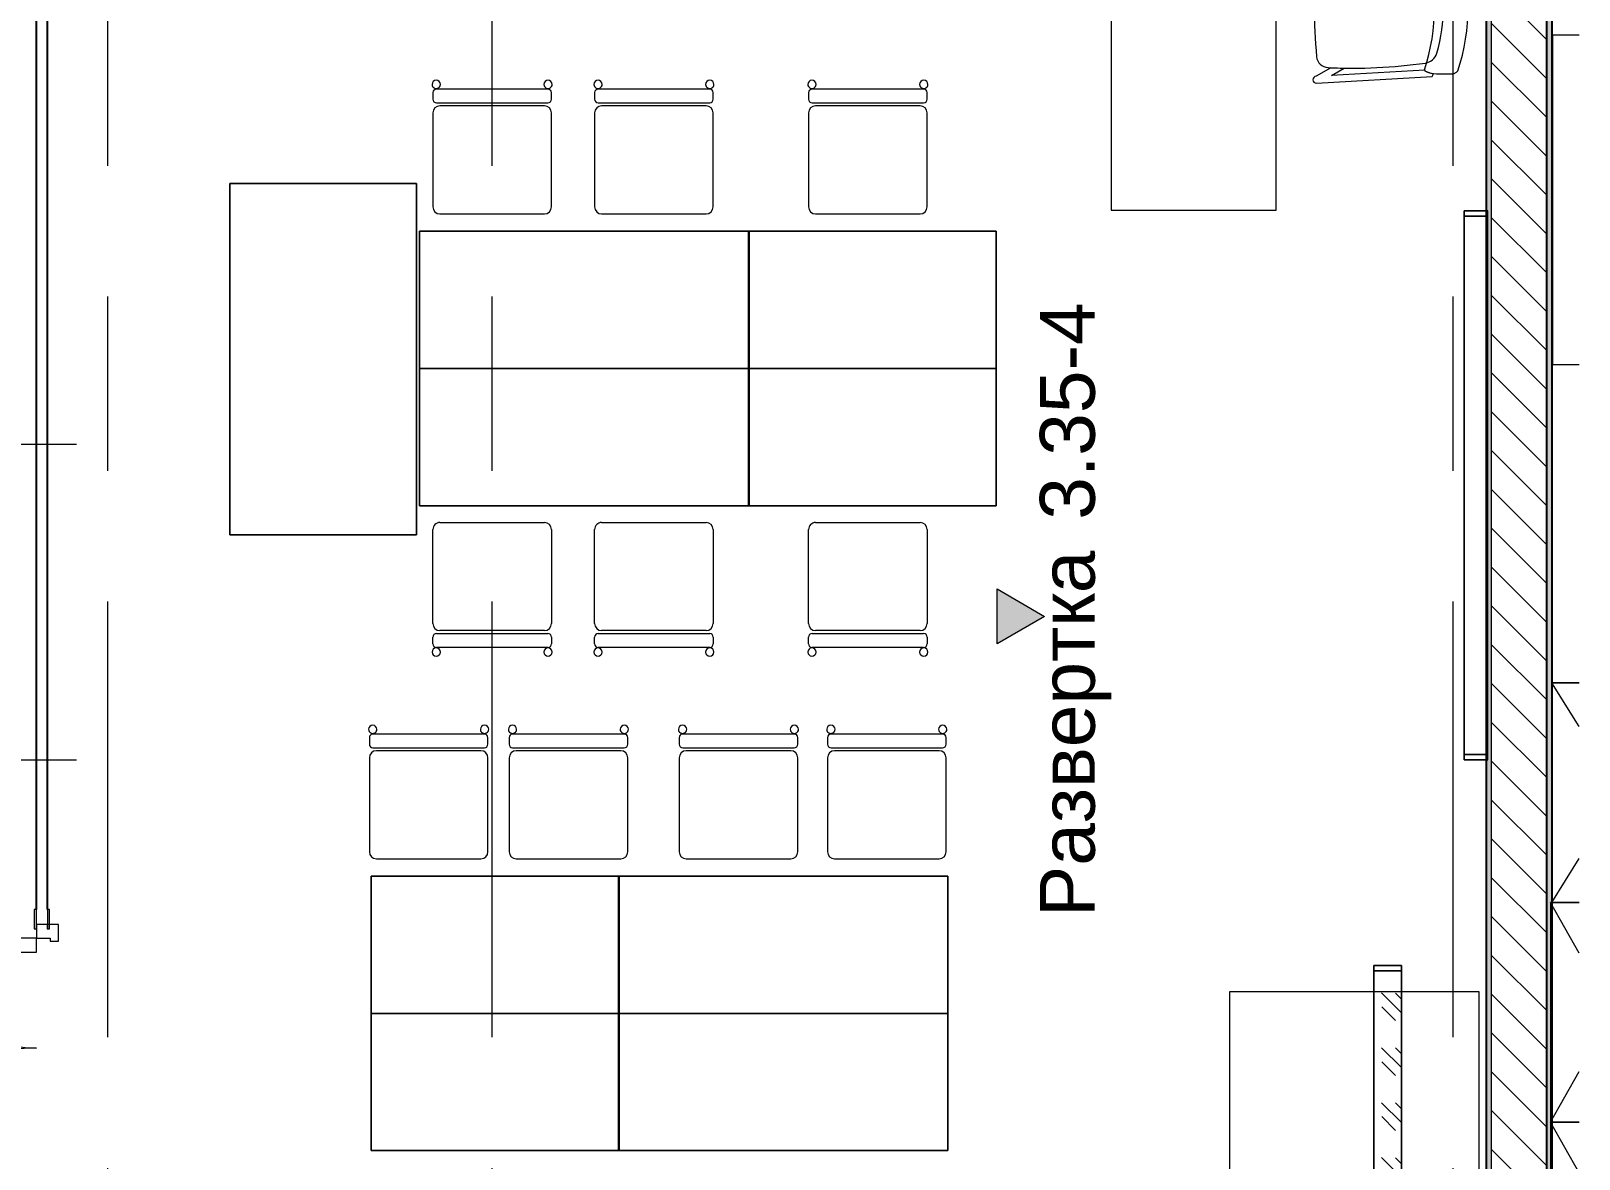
# Model space of a CAD drawing. Header units: millimetres. Extents: x 97900 to 162318, y -1987 to 22028.
# Drawn here: x 105530 to 111169, y 15546 to 19655 of the extents above; entities that cross this region are included whole.
import ezdxf

# ---------------------------------------------------------------- set-up
doc = ezdxf.new("R2010")
doc.units = ezdxf.units.MM
doc.linetypes.add('Осевая', pattern=[3175, 635, -476.25, 1587.5, -476.25])
for name, color, linetype, lineweight in [('A-DOOR', 7, 'Continuous', 9), ('A-DOOR-1', 7, 'Continuous', 13), ('A-DOOR-FRAM', 7, 'Continuous', 13), ('A-WALL', 7, 'Continuous', 9), ('G-ANNO-SYMB', 7, 'Continuous', 9), ('I-FURN', 7, 'Continuous', 9), ('I-WALL', 7, 'Continuous', 9), ('Оси', 7, 'Continuous', 9), ('Оси-2', 7, 'Осевая', 9)]:
    doc.layers.add(name, color=color, linetype=linetype, lineweight=lineweight)
for name, color, linetype, lineweight, true_color in [('A-WALL-2', 7, 'Continuous', 25, 0x3c3c3c), ('A-WALL-FNSH-1', 7, 'Continuous', 13, 0x3c3c3c), ('I-FURN-1', 7, 'Continuous', 9, 0xf0f0f0), ('I-FURN-2', 7, 'Continuous', 9, 0xaaaaaa)]:
    doc.layers.add(name, color=color, linetype=linetype, lineweight=lineweight, true_color=true_color)
doc.styles.add('Arial_1', font='arial.ttf', dxfattribs={"height": 200})
pattern_1 = [(0, (0, 0), (121.92, 30.48), [10.058, -81.382, 10.058, -81.382, -487.68]), (0, (0, 0), (121.92, 30.48), [-182.88, 10.058, -172.822, 10.058, -81.382, -213.36]), (0, (0, 0), (121.92, 30.48), [-457.2, 10.058, -50.902, 10.058, -142.342]), (120, (45.72, 15.24), (-87.356454, 90.345817), [10.058, -81.382, 10.058, -81.382, -487.68]), (120, (45.72, 15.24), (-87.356454, 90.345817), [-182.88, 10.058, -172.822, 10.058, -81.382, -213.36]), (120, (45.72, 15.24), (-87.356454, 90.345817), [-457.2, 10.058, -50.902, 10.058, -142.342]), (240, (60.96, 76.2), (-34.563546, -120.825817), [10.058, -81.382, 10.058, -81.382, -487.68]), (240, (60.96, 76.2), (-34.563546, -120.825817), [-182.88, 10.058, -172.822, 10.058, -81.382, -213.36]), (240, (60.96, 76.2), (-34.563546, -120.825817), [-457.2, 10.058, -50.902, 10.058, -142.342])]
pattern_2 = [(45, (50, 50), (-200, 0), [141.42, -141.42]), (45, (100, 50), (-200, 0), [70.71, -212.132]), (45, (50, 100), (-200, 0), [70.71, -212.132])]

# ---------------------------------------------------------------- blocks, each defined once
blk = doc.blocks.new('110_Дверь_СКБ_2Ст - Д-5_п_ Из игровой в коридор-32357676-План разверток пом_3_35_ Этаж 3')
at = {"layer": 'A-DOOR'}
for centre, radius, start, end in [((-637.5, 20), 900, 0, 90), ((662.5, 20), 400, 90, 180)]:
    blk.add_arc(centre, radius, start, end, dxfattribs=at)
at = {"layer": 'A-DOOR-1'}
for p, q in [((-637.5, 920), (-637.5, 20)), ((-587.5, 920), (-637.5, 920)), ((-587.5, 20), (-587.5, 920)), ((662.5, 420), (612.5, 420)), ((612.5, 420), (612.5, 20)), ((662.5, 20), (662.5, 420)), ((-637.5, 20), (-587.5, 20)), ((612.5, 20), (662.5, 20))]:
    blk.add_line(p, q, dxfattribs=at)
at = {"layer": 'A-DOOR-FRAM'}
for p, q in [((-672.5, 28), (-742.5, 28)), ((-742.5, 28), (-742.5, 20)), ((-742.5, 20), (-672.5, 20)), ((-637.5, 20), (-687.5, 20)), ((-687.5, 20), (-687.5, -60)), ((-672.5, 20), (-672.5, 28)), ((-637.5, -30), (-637.5, 20)), ((662.5, 20), (662.5, -30)), ((712.5, 20), (662.5, 20)), ((767.5, 28), (697.5, 28)), ((697.5, 28), (697.5, 20)), ((697.5, 20), (767.5, 20)), ((712.5, -60), (712.5, 20)), ((767.5, 20), (767.5, 28)), ((-672.5, -20), (-742.5, -20)), ((-742.5, -20), (-742.5, -28)), ((-742.5, -28), (-672.5, -28)), ((-672.5, -19), (-687.5, -19)), ((-687.5, -19), (-687.5, -20)), ((-687.5, -20), (-672.5, -20)), ((-672.5, -20), (-672.5, -19)), ((-672.5, -28), (-672.5, -20)), ((-627.5, -30), (-637.5, -30)), ((-627.5, -60), (-627.5, -30)), ((662.5, -30), (652.5, -30)), ((652.5, -30), (652.5, -60)), ((712.5, -19), (697.5, -19)), ((697.5, -19), (697.5, -20)), ((697.5, -20), (712.5, -20)), ((767.5, -20), (697.5, -20)), ((697.5, -20), (697.5, -28)), ((697.5, -28), (767.5, -28)), ((712.5, -20), (712.5, -19)), ((767.5, -28), (767.5, -20)), ((-687.5, -60), (-627.5, -60)), ((652.5, -60), (712.5, -60))]:
    blk.add_line(p, q, dxfattribs=at)
blk = doc.blocks.new('Стол базовый прямоугольный - 1_2-25479526-План разверток пом_3_35_ Этаж 3')
at = {"layer": 'I-FURN-1'}
for p, q in [((-600, -202.9), (-600, -300)), ((600, -300), (600, -202.9)), ((-600, -300), (600, -300))]:
    blk.add_line(p, q, dxfattribs=at)
blk = doc.blocks.new('Шкаф параметрический - 1_256-26529813-План разверток пом_3_35_ Этаж 3')
at = {"layer": 'I-FURN-1'}
for p, q in [((0, 450), (184.8, 346.1)), ((800, 450), (0, 450)), ((0, 450), (0, 346.1)), ((0, 346.1), (0, 444.7)), ((615.2, 346.1), (800, 450)), ((800, 346.1), (800, 450)), ((800, 444.7), (800, 346.1))]:
    blk.add_line(p, q, dxfattribs=at)
blk = doc.blocks.new('Шкаф параметрический - 1_254-26529812-План разверток пом_3_35_ Этаж 3')
at = {"layer": 'I-FURN-1'}
for p, q in [((0, 450), (184.8, 346.1)), ((800, 450), (0, 450)), ((0, 450), (0, 346.1)), ((0, 346.1), (0, 444.7)), ((615.2, 346.1), (800, 450)), ((800, 346.1), (800, 450)), ((800, 444.7), (800, 346.1))]:
    blk.add_line(p, q, dxfattribs=at)
blk = doc.blocks.new('Шкаф параметрический - 1_125-26529807-План разверток пом_3_35_ Этаж 3')
at = {"layer": 'I-FURN-1'}
for p, q in [((0, 494.7), (159.5, 396.1)), ((0, 494.7), (0, 396.1)), ((0, 396.1), (0, 494.7)), ((0, 494.7), (800, 494.7)), ((640.5, 396.1), (800, 494.7)), ((800, 396.1), (800, 494.7)), ((800, 494.7), (800, 396.1))]:
    blk.add_line(p, q, dxfattribs=at)
blk = doc.blocks.new('Chair_1 noor 78578 - 1_4-25422005-План разверток пом_3_35_ Этаж 3')
at = {"layer": 'I-FURN'}
for p, q in [((-130.5, 405.7), (-130.5, 344.8)), ((359.1, 344.8), (359.1, 405.7)), ((-141.2, 329.7), (-165.1, -92)), ((-136.5, -37.1), (-117.3, 302)), ((345.9, 302), (365.1, -37.1)), ((393.7, -92), (369.8, 329.7)), ((-110.2, 8.6), (-136.5, -37.1)), ((365.1, -37.1), (338.8, 8.6)), ((-139.7, -93.5), (-108.8, -39.9)), ((337.4, -39.9), (368.3, -93.5))]:
    blk.add_line(p, q, dxfattribs=at)
for centre, radius, start, end in [((114.3, -271.9), 732.8, 71.3174, 108.6833), ((-37.4, 344.8), 93.1, 180, 204.9864), ((-41.4, 297.5), 50.8, 106.1735, 171.9659), ((114.3, -239.2), 609.6, 73.8265, 106.1735), ((270, 297.5), 50.8, 8.0341, 73.8265), ((266, 344.8), 93.1, 334.477, 360), ((114.3, -279.3), 660.4, 111.7, 112.7563), ((-37.4, 344.8), 93.1, 186.4785, 204.9864), ((-116, 308.2), 6.35, 204.9864, 258.4091), ((-116, 308.2), 6.35, 204.9864, 287.8276), ((114.3, -408), 746, 71.9445, 107.8276), ((1798.9, 37.7), 1909.3, 171.9659, 182.6261), ((-1570.3, 37.7), 1909.3, 357.3739, 8.0341), ((344.3, 307.4), 6.35, 281.4186, 334.477), ((344.6, 308.2), 6.35, 281.5909, 335.0136), ((266, 344.8), 93.1, 335.0136, 353.5215), ((114.3, -279.3), 660.4, 67.2437, 68.3), ((1798.9, 37.7), 1909.3, 180.8761, 182.3307), ((-1570.3, 37.7), 1909.3, 357.6693, 359.1239), ((-64, -47.7), 44.5, 182.6261, 265.0912), ((292.6, -47.7), 44.4, 275.9396, 357.3739), ((-152.4, -92.7), 12.7, 176.75, 356.75), ((114.8, 2033.8), 2133.6, 265.0912, 274.9044), ((381, -92.7), 12.7, 183.25, 3.25)]:
    blk.add_arc(centre, radius, start, end, dxfattribs=at)
for points in [[(-120.4, 422.3), (-122, 420.8), (-124.7, 417.8), (-127.8, 413.5), (-129.8, 409.4), (-130.4, 406.9), (-130.5, 405.7)], [(359.1, 405.7), (359, 406.9), (358.4, 409.4), (356.4, 413.5), (353.3, 417.8), (350.6, 420.8), (349, 422.3)]]:
    blk.add_open_spline(points, degree=3, dxfattribs=at)
blk = doc.blocks.new('Стол базовый прямоугольный - 1_2-V3-План разверток пом_3_35_ Этаж 3')
at = {"layer": 'I-FURN-1'}
for p, q in [((600, 300), (-600, 300)), ((-600, 300), (-600, -300)), ((600, -300), (600, 300)), ((-600, -300), (600, -300))]:
    blk.add_line(p, q, dxfattribs=at)
blk = doc.blocks.new('M_Стул-Breuer - 1_87-25466819-План разверток пом_3_35_ Этаж 3')
at = {"layer": 'I-FURN-1'}
for p, q in [((190.5, 241.3), (-190.5, 241.3)), ((-215.9, 215.9), (-215.9, -127)), ((215.9, -127), (215.9, 215.9)), ((203.2, -163.5), (-203.2, -163.5)), ((-190.5, -152.4), (190.5, -152.4)), ((-215.9, -176.2), (-215.9, -200.8)), ((-203.2, -213.5), (203.2, -213.5)), ((215.9, -200.8), (215.9, -176.2))]:
    blk.add_line(p, q, dxfattribs=at)
for centre, radius, start, end in [((-190.5, 215.9), 25.4, 90, 180), ((190.5, 215.9), 25.4, 0, 90), ((-190.5, -127), 25.4, 180, 270), ((-203.2, -176.2), 12.7, 90, 180), ((190.5, -127), 25.4, 270, 360), ((203.2, -176.2), 12.7, 360, 90), ((-203.5, -230.6), 15.1, 360, 180), ((-203.2, -200.8), 12.7, 180, 270), ((203.7, -230.6), 15.1, 360, 180), ((203.2, -200.8), 12.7, 270, 360), ((-203.5, -230.6), 15.1, 180, 360), ((203.7, -230.6), 15.1, 180, 360)]:
    blk.add_arc(centre, radius, start, end, dxfattribs=at)
blk = doc.blocks.new('M_Стул-Breuer - 1_87-26543693-План разверток пом_3_35_ Этаж 3')
at = {"layer": 'I-FURN-1'}
for p, q in [((-215.9, 176.2), (-215.9, 200.8)), ((-203.2, 213.5), (203.2, 213.5)), ((215.9, 200.8), (215.9, 176.2)), ((-215.9, -215.9), (-215.9, 127)), ((203.2, 163.5), (-203.2, 163.5)), ((-190.5, 152.4), (190.5, 152.4)), ((215.9, 127), (215.9, -215.9)), ((190.5, -241.3), (-190.5, -241.3))]:
    blk.add_line(p, q, dxfattribs=at)
for centre, radius, start, end in [((-203.5, 230.6), 15.1, 0, 180), ((-203.5, 230.6), 15.1, 180, 0), ((203.7, 230.6), 15.1, 0, 180), ((203.7, 230.6), 15.1, 180, 0), ((-203.2, 200.8), 12.7, 90, 180), ((-203.2, 176.2), 12.7, 180, 270), ((203.2, 200.8), 12.7, 0, 90), ((203.2, 176.2), 12.7, 270, 0), ((-190.5, 127), 25.4, 90, 180), ((190.5, 127), 25.4, 0, 90), ((-190.5, -215.9), 25.4, 180, 270), ((190.5, -215.9), 25.4, 270, 0)]:
    blk.add_arc(centre, radius, start, end, dxfattribs=at)
blk = doc.blocks.new('Стол базовый прямоугольный - 1_146-25586992-План разверток пом_3_35_ Этаж 3')
at = {"layer": 'I-FURN-1'}
for p, q in [((617.5, 455), (-617.5, 455)), ((-617.5, 455), (-617.5, 171.5)), ((617.5, -455), (617.5, 455)), ((-617.5, 171.5), (-617.5, 71.5)), ((-617.5, 71.5), (-617.5, -455)), ((-617.5, -455), (617.5, -455))]:
    blk.add_line(p, q, dxfattribs=at)
blk = doc.blocks.new('Зеркало обычное - 1_21-29820948-План разверток пом_3_35_ Этаж 3')
at = {"layer": 'I-FURN'}
h = blk.add_hatch(dxfattribs=at)
h.set_pattern_fill('FP_10', color=256, style=0, pattern_type=2)
h.set_pattern_definition(pattern_2)
h.paths.add_polyline_path([(-580, -40), (580, -40), (580, 60), (-580, 60), (-580, -18.8)])
at = {"layer": 'I-FURN-1'}
for p, q in [((600, 60), (-600, 60)), ((-600, 60), (-600, -40)), ((-600, -40), (-600, 60)), ((-600, 60), (-580, 60)), ((580, 60), (-580, 60)), ((-580, 60), (-580, -40)), ((-580, -40), (-580, 60)), ((-580, 60), (580, 60)), ((-580, 60), (580, 60)), ((580, 60), (-580, 60)), ((-580, 60), (580, 60)), ((-580, -40), (-580, 60)), ((-580, -40), (-580, 60)), ((580, -40), (580, 60)), ((580, 60), (580, -40)), ((580, 60), (600, 60)), ((580, 60), (580, -40)), ((580, -40), (580, 60)), ((600, -40), (600, 60)), ((600, 60), (600, -40)), ((-600, -40), (600, -40)), ((-580, -40), (-600, -40)), ((-580, -40), (580, -40)), ((580, -40), (-580, -40)), ((580, -40), (-580, -40)), ((-580, -40), (580, -40)), ((580, -40), (-580, -40)), ((600, -40), (580, -40))]:
    blk.add_line(p, q, dxfattribs=at)
blk = doc.blocks.new('Зеркало обычное - 4_30-29820947-План разверток пом_3_35_ Этаж 3')
at = {"layer": 'I-FURN'}
h = blk.add_hatch(dxfattribs=at)
h.set_pattern_fill('FP_10', color=256, style=0, pattern_type=2)
h.set_pattern_definition(pattern_2)
h.paths.add_polyline_path([(-980, -25.9), (980, -25.9), (980, 60), (-980, 60)])
at = {"layer": 'I-FURN-1'}
for p, q in [((1000, 60), (-1000, 60)), ((-1000, 60), (-1000, -25.9)), ((-1000, -20), (-1000, 60)), ((-1000, 60), (-980, 60)), ((980, 60), (-980, 60)), ((-980, 60), (-980, -25.9)), ((-980, -20), (-980, 60)), ((-980, 60), (980, 60)), ((-980, 60), (980, 60)), ((980, 60), (-980, 60)), ((-980, 60), (980, 60)), ((-980, -25.9), (-980, 60)), ((-980, -20), (-980, 60)), ((980, -25.9), (980, 60)), ((980, 60), (980, -20)), ((980, 60), (1000, 60)), ((980, 60), (980, -25.9)), ((980, -20), (980, 60)), ((1000, -25.9), (1000, 60)), ((1000, 60), (1000, -20)), ((-1000, -25.9), (1000, -25.9)), ((-980, -25.9), (980, -25.9)), ((-980, -25.9), (980, -25.9))]:
    blk.add_line(p, q, dxfattribs=at)
blk = doc.blocks.new('Фасад - Марка фасада_Указатель-25386507-План разверток пом_3_35_ Этаж 3')
at = {"layer": 'G-ANNO-SYMB'}
blk.add_hatch(color=256, dxfattribs=at).paths.add_polyline_path([(-1, 0), (0, 1.732), (1, 0), (0, 0)])
for p, q in [((0, 1.732), (-1, 0)), ((1, 0), (0, 1.732)), ((-1, 0), (0, 0)), ((0, 0), (1, 0))]:
    blk.add_line(p, q, dxfattribs=at)

msp = doc.modelspace()

# ---------------------------------------------------------------- hatches: boundary and pattern name
at = {"layer": 'I-WALL'}
h = msp.add_hatch(dxfattribs=at)
h.set_pattern_fill('FP_2', color=256, style=0, pattern_type=2)
h.set_pattern_definition([(135, (0, 0), (-70.71068, -70.71068), [])])
h.paths.add_polyline_path([(111050, 13900), (111050, 21150), (110850, 21150), (110850, 13900)])
h = msp.add_hatch(dxfattribs=at)
h.set_pattern_fill('FP_9', color=256, style=0, pattern_type=2)
h.set_pattern_definition(pattern_1)
h.paths.add_polyline_path([(111050, 13600), (111070, 13600), (111070, 21150), (111050, 21150), (111050, 13851.6)])
h = msp.add_hatch(dxfattribs=at)
h.set_pattern_fill('FP_9', color=256, style=0, pattern_type=2)
h.set_pattern_definition(pattern_1)
h.paths.add_polyline_path([(110834.4, 14150), (110850, 14150), (110850, 20900), (110830, 20900), (110830, 14150)])

# ---------------------------------------------------------------- linework, layer by layer
at = {"layer": 'A-WALL'}
msp.add_line((110850, 14050), (110850, 20900), dxfattribs=at)
at = {"layer": 'A-WALL-2'}
for p, q in [((105550, 16455), (105550, 21150)), ((111050, 21150), (111050, 13400)), ((111070, 21130), (111070, 13620)), ((105590, 16455), (105590, 20900)), ((110830, 20880), (110830, 15050))]:
    msp.add_line(p, q, dxfattribs=at)
at = {"layer": 'A-WALL-FNSH-1'}
for p, q in [((111071, 13621), (111071, 21129)), ((110829, 20879), (110829, 15050))]:
    msp.add_line(p, q, dxfattribs=at)
at = {"layer": 'I-FURN-1'}
for p, q in [((106934.8, 19100), (106254.8, 19100)), ((106254.8, 19100), (106254.8, 17820)), ((106254.8, 17820), (106254.8, 19100)), ((106254.8, 19100), (106934.8, 19100)), ((106934.8, 17820), (106934.8, 19100)), ((106934.8, 19100), (106934.8, 17820)), ((106945.8, 18925.8), (106945.8, 18425.8)), ((108145.8, 18925.8), (106945.8, 18925.8)), ((106945.8, 18925.8), (108143.2, 18925.8)), ((106945.8, 18425.8), (106945.8, 18925.8)), ((108143.2, 18925.8), (108145.8, 18925.8)), ((108143.2, 18925.8), (108143.2, 18425.8)), ((109045.8, 18925.8), (108143.2, 18925.8)), ((108143.2, 18925.8), (108145.8, 18925.8)), ((108143.2, 18425.8), (108143.2, 18925.8)), ((108145.8, 18425.8), (108145.8, 18925.8)), ((108145.8, 18925.8), (108145.8, 18425.8)), ((108145.8, 18925.8), (109045.8, 18925.8)), ((109045.8, 18425.8), (109045.8, 18925.8)), ((109045.8, 18925.8), (109045.8, 18425.8)), ((106945.8, 18425.8), (106945.8, 17925.8)), ((108145.8, 18425.8), (106945.8, 18425.8)), ((106945.8, 18425.8), (108143.2, 18425.8)), ((106945.8, 17925.8), (106945.8, 18425.8)), ((106945.8, 18425.8), (108145.8, 18425.8)), ((108143.2, 18425.8), (106945.8, 18425.8)), ((108143.2, 18425.8), (108145.8, 18425.8)), ((108145.8, 18425.8), (108143.2, 18425.8)), ((108143.2, 18425.8), (108143.2, 17925.8)), ((109045.8, 18425.8), (108143.2, 18425.8)), ((108143.2, 18425.8), (108145.8, 18425.8)), ((108143.2, 17925.8), (108143.2, 18425.8)), ((108143.2, 18425.8), (109045.8, 18425.8)), ((108145.8, 18425.8), (108143.2, 18425.8)), ((108145.8, 17925.8), (108145.8, 18425.8)), ((108145.8, 18425.8), (108145.8, 17925.8)), ((108145.8, 18425.8), (109045.8, 18425.8)), ((109045.8, 18425.8), (108145.8, 18425.8)), ((109045.8, 17925.8), (109045.8, 18425.8)), ((109045.8, 18425.8), (109045.8, 17925.8)), ((106945.8, 17925.8), (108145.8, 17925.8)), ((108143.2, 17925.8), (106945.8, 17925.8)), ((108145.8, 17925.8), (108143.2, 17925.8)), ((108143.2, 17925.8), (109045.8, 17925.8)), ((108145.8, 17925.8), (108143.2, 17925.8)), ((109045.8, 17925.8), (108145.8, 17925.8)), ((106254.8, 17820), (106934.8, 17820)), ((106934.8, 17820), (106254.8, 17820)), ((107672.3, 16576.5), (106769.7, 16576.5)), ((106769.7, 16576.5), (106769.7, 16076.5)), ((106769.7, 16076.5), (106769.7, 16576.5)), ((106769.7, 16576.5), (107669.7, 16576.5)), ((108869.7, 16576.5), (107669.7, 16576.5)), ((107669.7, 16576.5), (107669.7, 16076.5)), ((107669.7, 16076.5), (107669.7, 16576.5)), ((107669.7, 16576.5), (107672.3, 16576.5)), ((107669.7, 16576.5), (107672.3, 16576.5)), ((107672.3, 16576.5), (108869.7, 16576.5)), ((107672.3, 16076.5), (107672.3, 16576.5)), ((107672.3, 16576.5), (107672.3, 16076.5)), ((108869.7, 16076.5), (108869.7, 16576.5)), ((108869.7, 16576.5), (108869.7, 16076.5)), ((107672.3, 16076.5), (106769.7, 16076.5)), ((106769.7, 16076.5), (106769.7, 15576.5)), ((106769.7, 15576.5), (106769.7, 16076.5)), ((106769.7, 16076.5), (107669.7, 16076.5)), ((106769.7, 16076.5), (107672.3, 16076.5)), ((107669.7, 16076.5), (106769.7, 16076.5)), ((108869.7, 16076.5), (107669.7, 16076.5)), ((107669.7, 16076.5), (107669.7, 15576.5)), ((107669.7, 15576.5), (107669.7, 16076.5)), ((107669.7, 16076.5), (107672.3, 16076.5)), ((107669.7, 16076.5), (108869.7, 16076.5)), ((107672.3, 16076.5), (107669.7, 16076.5)), ((107669.7, 16076.5), (107672.3, 16076.5)), ((107672.3, 16076.5), (107669.7, 16076.5)), ((107672.3, 16076.5), (108869.7, 16076.5)), ((108869.7, 16076.5), (107672.3, 16076.5)), ((107672.3, 15576.5), (107672.3, 16076.5)), ((107672.3, 16076.5), (107672.3, 15576.5)), ((108869.7, 15576.5), (108869.7, 16076.5)), ((108869.7, 16076.5), (108869.7, 15576.5)), ((106769.7, 15576.5), (107672.3, 15576.5)), ((107669.7, 15576.5), (106769.7, 15576.5)), ((107669.7, 15576.5), (108869.7, 15576.5)), ((107672.3, 15576.5), (107669.7, 15576.5)), ((107672.3, 15576.5), (107669.7, 15576.5)), ((108869.7, 15576.5), (107672.3, 15576.5))]:
    msp.add_line(p, q, dxfattribs=at)
at = {"layer": 'Оси'}
for p, q in [((105810, 19528.3), (105810, 22028.3)), ((107210, 19528.3), (107210, 22028.3)), ((110710, 19528.3), (110710, 22028.3)), ((103195.8, 18150), (105695.8, 18150)), ((103195.8, 17000), (105695.8, 17000))]:
    msp.add_line(p, q, dxfattribs=at)
at = {"layer": 'Оси-2'}
for p, q in [((105810, 14878.2), (105810, 19528.3)), ((107210, 14878.2), (107210, 19528.3)), ((110710, 14878.2), (110710, 19528.3))]:
    msp.add_line(p, q, dxfattribs=at)

# ---------------------------------------------------------------- block references
at = {"layer": 'A-DOOR', "rotation": 89.99999999999986}
msp.add_blockref('110_Дверь_СКБ_2Ст - Д-5_п_ Из игровой в коридор-32357676-План разверток пом_3_35_ Этаж 3', (105570, 15687.5), dxfattribs=at)
at = {"layer": 'G-ANNO-SYMB', "extrusion": (0, 0, -1), "xscale": 99.99999999999993, "yscale": 99.99999999999993, "zscale": 99.99999999999993, "rotation": 90.00000000000001}
msp.add_blockref('Фасад - Марка фасада_Указатель-25386507-План разверток пом_3_35_ Этаж 3', (-109049.1, 17522.6), dxfattribs=at)
at = {"layer": 'I-FURN-1'}
for name, p, rotation in [('Стол базовый прямоугольный - 1_2-V3-План разверток пом_3_35_ Этаж 3', (109765, 19602.2), 269.9999999999994), ('Стол базовый прямоугольный - 1_2-25479526-План разверток пом_3_35_ Этаж 3', (111371.5, 19040.2), 269.9999999999994), ('M_Стул-Breuer - 1_87-25466819-План разверток пом_3_35_ Этаж 3', (107210, 19230), 180), ('M_Стул-Breuer - 1_87-25466819-План разверток пом_3_35_ Этаж 3', (107799.2, 19230), 180), ('M_Стул-Breuer - 1_87-25466819-План разверток пом_3_35_ Этаж 3', (108578.4, 19230), 180), ('Зеркало обычное - 4_30-29820947-План разверток пом_3_35_ Этаж 3', (110810, 18000), 90.00000000000017), ('M_Стул-Breuer - 1_87-26543693-План разверток пом_3_35_ Этаж 3', (107210, 17623.3), 180), ('M_Стул-Breuer - 1_87-26543693-План разверток пом_3_35_ Этаж 3', (107799.2, 17623.3), 180), ('M_Стул-Breuer - 1_87-26543693-План разверток пом_3_35_ Этаж 3', (108578.4, 17623.3), 180), ('Шкаф параметрический - 1_125-26529807-План разверток пом_3_35_ Этаж 3', (111564.7, 16480.6), 89.99999999999865), ('M_Стул-Breuer - 1_87-25466819-План разверток пом_3_35_ Этаж 3', (106978.7, 16880.7), 180), ('M_Стул-Breuer - 1_87-25466819-План разверток пом_3_35_ Этаж 3', (107487.8, 16880.7), 180), ('M_Стул-Breuer - 1_87-25466819-План разверток пом_3_35_ Этаж 3', (108107.1, 16880.7), 180), ('M_Стул-Breuer - 1_87-25466819-План разверток пом_3_35_ Этаж 3', (108647.4, 16880.7), 180), ('Шкаф параметрический - 1_256-26529813-План разверток пом_3_35_ Этаж 3', (111514.7, 15680.6), 89.99999999999865), ('Зеркало обычное - 1_21-29820948-План разверток пом_3_35_ Этаж 3', (110481.5, 15651.5), 90.0000000000005), ('Стол базовый прямоугольный - 1_146-25586992-План разверток пом_3_35_ Этаж 3', (110350, 15537), 269.9999999999994), ('Шкаф параметрический - 1_254-26529812-План разверток пом_3_35_ Этаж 3', (111514.7, 14880.6), 89.99999999999865)]:
    msp.add_blockref(name, p, dxfattribs=dict(at, rotation=rotation))
at = {"layer": 'I-FURN-2', "rotation": 269.9999999999997}
msp.add_blockref('Chair_1 noor 78578 - 1_4-25422005-План разверток пом_3_35_ Этаж 3', (110304.4, 19858.6), dxfattribs=at)

# ---------------------------------------------------------------- texts
at = {"layer": 'G-ANNO-SYMB', "char_height": 200, "attachment_point": 1, "rotation": 90, "style": 'Arial_1'}
for s, insert, width in [(' 3.35-4', (109204.9, 17797), 1074.261), ('Развертка', (109204.9, 16427.8), 1659.493)]:
    msp.add_mtext(s, dxfattribs=dict(at, insert=insert, width=width))

doc.saveas('drawing.dxf')
